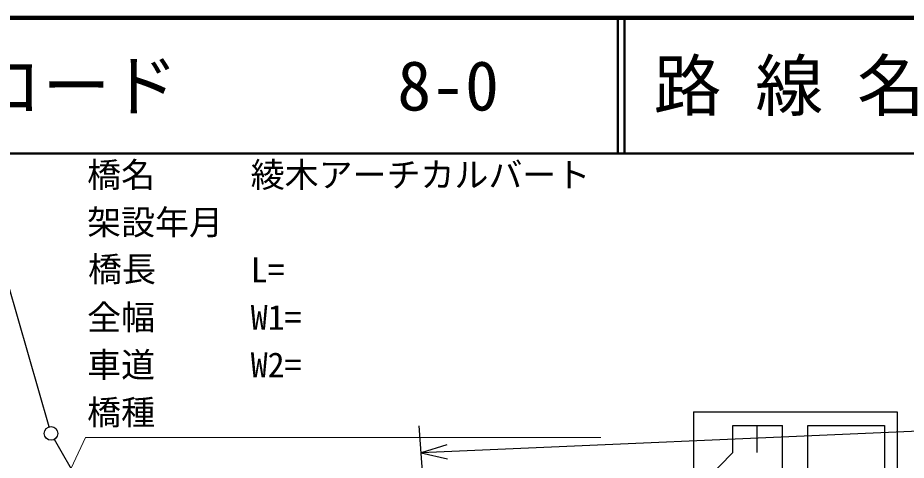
# Model space of a CAD drawing. Units: millimetres, scale not verified. Extents: x 40000 to 680000, y 20000 to 380000.
# Drawn here: x 133574 to 198991, y 347408 to 380000 of the extents above; entities that cross this region are included whole.
import ezdxf
from ezdxf.enums import TextEntityAlignment as Align

# ---------------------------------------------------------------- set-up
doc = ezdxf.new("R2010")
doc.units = ezdxf.units.MM
doc.header["$LTSCALE"] = 1000
for name, color, linetype, lineweight in [('M-BGD', 7, 'Continuous', 25), ('M-STR-STRC', 7, 'Continuous', 25), ('M-TTL', 2, 'Continuous', 140), ('M-TTL-LINE', 7, 'Continuous', 50)]:
    doc.layers.add(name, color=color, linetype=linetype, lineweight=lineweight)
doc.layers.add('M-STR-STR1', color=7, linetype='Continuous')
doc.layers.add('M-TTL-TXT', color=7, linetype='Continuous')
doc.styles.add('ＭＳ ゴシック', font='')
doc.styles.get('ＭＳ ゴシック').set_extended_font_data('MS Gothic')

msp = doc.modelspace()

# ---------------------------------------------------------------- linework, layer by layer
at = {"layer": 'M-BGD'}
for p, q in [((135891, 349866), (130865, 367312)), ((366842, 356906), (163267, 347942)), ((167470, 290761), (163120, 349937)), ((145474, 332980), (136266, 348946)), ((165174, 348544), (163267, 347942)), ((163267, 347942), (165219, 347510))]:
    msp.add_line(p, q, dxfattribs=at)
msp.add_circle((136024, 349384), 500, dxfattribs=at)
at = {"layer": 'M-STR-STRC'}
for p, q in [((183333, 350967), (183333, 326967)), ((183333, 350967), (198333, 350967)), ((198333, 350967), (198333, 326967)), ((186230, 347967), (186230, 349967)), ((186230, 349967), (189880, 349967)), ((188009, 347967), (188009, 349967)), ((189880, 335967), (189880, 349967)), ((191750, 349967), (197398, 349967)), ((191750, 335967), (191750, 349967)), ((197398, 349967), (197398, 335967)), ((186230, 347967), (184269, 345967))]:
    msp.add_line(p, q, dxfattribs=at)
at = {"layer": 'M-TTL'}
msp.add_line((680000, 380000), (40000, 380000), dxfattribs=at)
at = {"layer": 'M-TTL', "color": 7, "lineweight": 13}
msp.add_lwpolyline([(116990, 302965), (138559, 349095), (176505, 349095)], dxfattribs=at)
at = {"layer": 'M-TTL-LINE'}
for p, q in [((177750, 380000), (177750, 370000)), ((178250, 380000), (178250, 370000)), ((40000, 370000), (680000, 370000))]:
    msp.add_line(p, q, dxfattribs=at)

# ---------------------------------------------------------------- texts
at = {"layer": 'M-STR-STR1', "style": 'ＭＳ ゴシック'}
for s, p in [('橋名', (138680, 366970)), ('綾木アーチカルバート', (150725, 366970)), ('架設年月', (138680, 363470)), ('橋長', (138748, 360022)), ('L=', (150725, 359970)), ('全幅', (138680, 356470)), ('W1=', (150725, 356470)), ('車道', (138680, 352970)), ('W2=', (150725, 352970)), ('橋種', (138680, 349470))]:
    msp.add_text(s, height=1833, dxfattribs=at).set_placement(p, align=Align.BOTTOM_LEFT)
at = {"layer": 'M-TTL-TXT', "style": 'ＭＳ ゴシック'}
for s, p in [('図面コード', (120380, 375000)), ('路 線 名', (180380, 375000)), ('8-0', (161521, 375000))]:
    msp.add_text(s, height=3666, dxfattribs=at).set_placement(p, align=Align.MIDDLE_LEFT)

doc.saveas('drawing.dxf')
